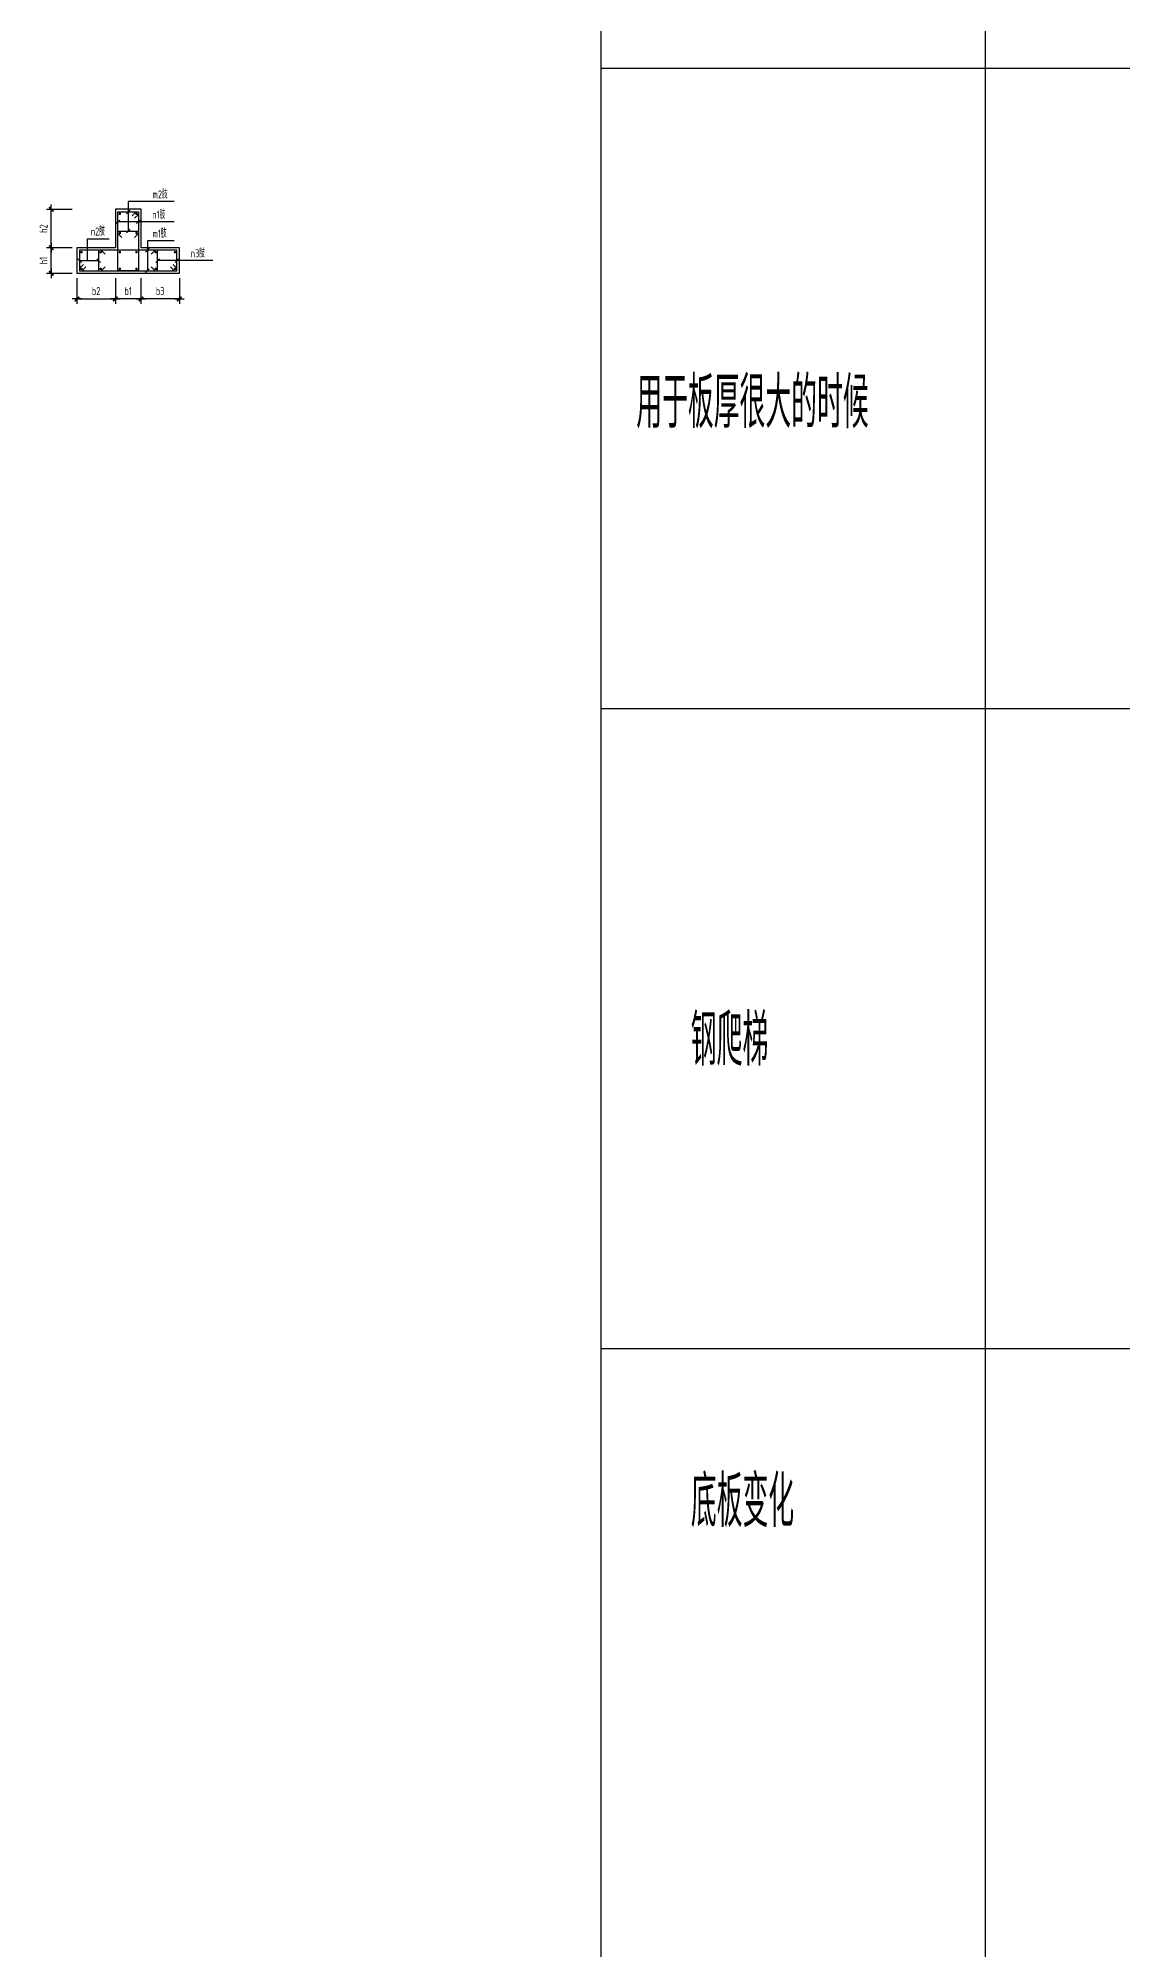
# Model space of a CAD drawing. Extents: x -469675 to 2400000, y -476501 to 2085364.
# Drawn here: x 525605 to 534072, y 455302 to 470235 of the extents above; entities that cross this region are included whole.
import ezdxf

# ---------------------------------------------------------------- set-up
doc = ezdxf.new("R2010")
doc.units = 0
doc.header["$LTSCALE"] = 1000
doc.header["$MEASUREMENT"] = 0
doc.layers.get('0').update_dxf_attribs({"linetype": 'CONTINUOUS', "lineweight": 20})
doc.layers.get('Defpoints').update_dxf_attribs({"linetype": 'CONTINUOUS'})
for name, color, linetype in [('C-DETAIL', 3, 'CONTINUOUS'), ('C-DETAIL_DIM', 3, 'CONTINUOUS'), ('C-DETAIL_REIN', 40, 'CONTINUOUS'), ('C-DETAIL_TEXT', 4, 'CONTINUOUS')]:
    doc.layers.add(name, color=color, linetype=linetype)
doc.layers.add('C-注释', color=30, linetype='CONTINUOUS', plot=False)
doc.styles.add('DIM_FONT', font='gbxwxt.shx', dxfattribs={"width": 0.7, "bigfont": 'gbhzfs.shx'})
doc.styles.add('GBSTYLE', font='gbxwxt.shx', dxfattribs={"width": 0.7, "bigfont": 'gbhzfs.shx'})
doc.dimstyles.new('XB DIMN25', dxfattribs={"dimscale": 0.25, "dimtxt": 250, "dimasz": 1, "dimexe": 150, "dimexo": 150, "dimgap": 120, "dimtad": 1, "dimdec": 0, "dimzin": 0, "dimdsep": 46, "dimtxsty": 'DIM_FONT', "dimblk": '_dimx', "dimcen": 0.09, "dimclrd": 3, "dimclre": 3, "dimclrt": 7, "dimazin": 0, "dimtfac": 1, "dimtdec": 0, "dimtix": 1, "dimtmove": 2, "dimatfit": 3, "dimldrblk": '_dimx', "dimfxl": 0, "dimtolj": 1, "dimtzin": 0, "dimarcsym": 0})

# ---------------------------------------------------------------- blocks, each defined once
blk = doc.blocks.new('_dimx')
blk.add_line((-150, 0), (150, 0))
at = {"const_width": 50}
blk.add_lwpolyline([(-70, -70), (70, 70)], dxfattribs=at)
blk = doc.blocks.new('*D1353')
at = {"layer": 'C-DETAIL_DIM', "color": 3, "lineweight": -2, "ltscale": 0.25, "transparency": 16777216}
for p, q in [((526207, 468361), (526207, 468161)), ((526407, 468361), (526407, 468161)), ((526407, 468198), (526208, 468198))]:
    blk.add_line(p, q, dxfattribs=at)
at = {"layer": 'Defpoints', "color": 0, "ltscale": 0.25, "transparency": 16777216}
for p in [(526207, 468398), (526407, 468398), (526207, 468198)]:
    blk.add_point(p, dxfattribs=at)
at = {"layer": 'C-DETAIL_DIM', "color": 3, "lineweight": -2, "ltscale": 0.25, "transparency": 16777216, "xscale": 0.25, "yscale": 0.25, "zscale": 0.25, "rotation": 180}
blk.add_blockref('_dimx', (526207, 468198), dxfattribs=at)
at = {"layer": 'C-DETAIL_DIM', "color": 3, "lineweight": -2, "ltscale": 0.25, "transparency": 16777216, "xscale": 0.25, "yscale": 0.25, "zscale": 0.25}
blk.add_blockref('_dimx', (526407, 468198), dxfattribs=at)
at = {"layer": 'C-DETAIL_DIM', "color": 7, "ltscale": 0.25, "transparency": 16777216, "insert": (526307, 468260), "char_height": 62.5, "attachment_point": 5, "style": 'DIM_FONT'}
blk.add_mtext('\\A1;b1', dxfattribs=at)
blk = doc.blocks.new('*D1354')
at = {"layer": 'C-DETAIL_DIM', "color": 3, "lineweight": -2, "ltscale": 0.25, "transparency": 16777216}
for p, q in [((526407, 468361), (526407, 468161)), ((526707, 468361), (526707, 468161)), ((526707, 468198), (526408, 468198))]:
    blk.add_line(p, q, dxfattribs=at)
at = {"layer": 'Defpoints', "color": 0, "ltscale": 0.25, "transparency": 16777216}
for p in [(526407, 468398), (526707, 468398), (526407, 468198)]:
    blk.add_point(p, dxfattribs=at)
at = {"layer": 'C-DETAIL_DIM', "color": 3, "lineweight": -2, "ltscale": 0.25, "transparency": 16777216, "xscale": 0.25, "yscale": 0.25, "zscale": 0.25, "rotation": 180}
blk.add_blockref('_dimx', (526407, 468198), dxfattribs=at)
at = {"layer": 'C-DETAIL_DIM', "color": 3, "lineweight": -2, "ltscale": 0.25, "transparency": 16777216, "xscale": 0.25, "yscale": 0.25, "zscale": 0.25}
blk.add_blockref('_dimx', (526707, 468198), dxfattribs=at)
at = {"layer": 'C-DETAIL_DIM', "color": 7, "ltscale": 0.25, "transparency": 16777216, "insert": (526557, 468260), "char_height": 62.5, "attachment_point": 5, "style": 'DIM_FONT'}
blk.add_mtext('\\A1;b3', dxfattribs=at)
blk = doc.blocks.new('*D1355')
at = {"layer": 'C-DETAIL_DIM', "color": 3, "lineweight": -2, "ltscale": 0.25, "transparency": 16777216}
for p, q in [((525870, 468898), (525670, 468898)), ((525707, 468599), (525707, 468898)), ((525870, 468598), (525670, 468598))]:
    blk.add_line(p, q, dxfattribs=at)
at = {"layer": 'Defpoints', "color": 0, "ltscale": 0.25, "transparency": 16777216}
for p in [(525707, 468898), (525907, 468898), (525907, 468598)]:
    blk.add_point(p, dxfattribs=at)
at = {"layer": 'C-DETAIL_DIM', "color": 3, "lineweight": -2, "ltscale": 0.25, "transparency": 16777216, "xscale": 0.25, "yscale": 0.25, "zscale": 0.25}
for p, rotation in [((525707, 468898), 90), ((525707, 468598), 270)]:
    blk.add_blockref('_dimx', p, dxfattribs=dict(at, rotation=rotation))
at = {"layer": 'C-DETAIL_DIM', "color": 7, "ltscale": 0.25, "transparency": 16777216, "insert": (525646, 468748), "char_height": 62.5, "attachment_point": 5, "rotation": 90, "style": 'DIM_FONT'}
blk.add_mtext('\\A1;h2', dxfattribs=at)
blk = doc.blocks.new('*D1356')
at = {"layer": 'C-DETAIL_DIM', "color": 3, "lineweight": -2, "ltscale": 0.25, "transparency": 16777216}
for p, q in [((525870, 468598), (525670, 468598)), ((525707, 468399), (525707, 468598)), ((525870, 468398), (525670, 468398))]:
    blk.add_line(p, q, dxfattribs=at)
at = {"layer": 'Defpoints', "color": 0, "ltscale": 0.25, "transparency": 16777216}
for p in [(525707, 468598), (525907, 468598), (525907, 468398)]:
    blk.add_point(p, dxfattribs=at)
at = {"layer": 'C-DETAIL_DIM', "color": 3, "lineweight": -2, "ltscale": 0.25, "transparency": 16777216, "xscale": 0.25, "yscale": 0.25, "zscale": 0.25}
for p, rotation in [((525707, 468598), 90), ((525707, 468398), 270)]:
    blk.add_blockref('_dimx', p, dxfattribs=dict(at, rotation=rotation))
at = {"layer": 'C-DETAIL_DIM', "color": 7, "ltscale": 0.25, "transparency": 16777216, "insert": (525646, 468498), "char_height": 62.5, "attachment_point": 5, "rotation": 90, "style": 'DIM_FONT'}
blk.add_mtext('\\A1;h1', dxfattribs=at)
blk = doc.blocks.new('*D1357')
at = {"layer": 'C-DETAIL_DIM', "color": 3, "lineweight": -2, "ltscale": 0.25, "transparency": 16777216}
for p, q in [((525907, 468361), (525907, 468161)), ((526207, 468361), (526207, 468161)), ((525908, 468198), (526207, 468198))]:
    blk.add_line(p, q, dxfattribs=at)
at = {"layer": 'Defpoints', "color": 0, "ltscale": 0.25, "transparency": 16777216}
for p in [(525907, 468398), (526207, 468398), (526207, 468198)]:
    blk.add_point(p, dxfattribs=at)
at = {"layer": 'C-DETAIL_DIM', "color": 3, "lineweight": -2, "ltscale": 0.25, "transparency": 16777216, "xscale": 0.25, "yscale": 0.25, "zscale": 0.25, "rotation": 180}
blk.add_blockref('_dimx', (525907, 468198), dxfattribs=at)
at = {"layer": 'C-DETAIL_DIM', "color": 3, "lineweight": -2, "ltscale": 0.25, "transparency": 16777216, "xscale": 0.25, "yscale": 0.25, "zscale": 0.25}
blk.add_blockref('_dimx', (526207, 468198), dxfattribs=at)
at = {"layer": 'C-DETAIL_DIM', "color": 7, "ltscale": 0.25, "transparency": 16777216, "insert": (526057, 468260), "char_height": 62.5, "attachment_point": 5, "style": 'DIM_FONT'}
blk.add_mtext('\\A1;b2', dxfattribs=at)

msp = doc.modelspace()

# ---------------------------------------------------------------- linework, layer by layer
at = {"layer": 'C-DETAIL', "ltscale": 0.25}
msp.add_lwpolyline([(526207.2735, 468898.4768), (526207.2735, 468598.4768), (525907.2735, 468598.4768), (525907.2735, 468398.4768), (526707.2735, 468398.4768), (526707.2735, 468598.4768), (526407.2735, 468598.4768), (526407.2735, 468898.4768), (526207.2735, 468898.4768)], dxfattribs=at)
at = {"layer": 'C-DETAIL_REIN', "ltscale": 0.25}
for p, q in [((526367.2735, 468878.4768), (526337.2735, 468848.4768)), ((526387.2735, 468858.4768), (526357.2735, 468828.4768)), ((526227.2735, 468728.4768), (526387.2735, 468728.4768)), ((526227.2735, 468708.4768), (526257.2735, 468678.4768)), ((526387.2735, 468708.4768), (526357.2735, 468678.4768)), ((525927.2735, 468438.4768), (525957.2735, 468468.4768)), ((525947.2735, 468418.4768), (525977.2735, 468448.4768)), ((526077.2735, 468418.4768), (526077.2735, 468578.4768)), ((526097.2735, 468578.4768), (526127.2735, 468548.4768)), ((526097.2735, 468418.4768), (526127.2735, 468448.4768)), ((526517.2735, 468578.4768), (526487.2735, 468548.4768)), ((526517.2735, 468418.4768), (526487.2735, 468448.4768)), ((526537.2735, 468418.4768), (526537.2735, 468578.4768)), ((526667.2735, 468418.4768), (526637.2735, 468448.4768)), ((526687.2735, 468438.4768), (526657.2735, 468468.4768))]:
    msp.add_line(p, q, dxfattribs=at)
for points in [[(526227.2735, 468878.4768), (526387.2735, 468878.4768), (526387.2735, 468418.4768), (526227.2735, 468418.4768)], [(525927.2735, 468578.4768), (525927.2735, 468418.4768), (526687.2735, 468418.4768), (526687.2735, 468578.4768)]]:
    msp.add_lwpolyline(points, close=True, dxfattribs=at)
at = {"layer": 'C-DETAIL_REIN', "ltscale": 0.25, "const_width": 10}
for points in [[(526247.2735, 468863.4768, 1), (526237.2735, 468863.4768, 1)], [(526367.2735, 468863.4768, -1), (526377.2735, 468863.4768, -1)], [(526247.2735, 468713.4768, 1), (526237.2735, 468713.4768, 1)], [(526367.2735, 468713.4768, -1), (526377.2735, 468713.4768, -1)], [(525942.2735, 468558.4768, -1), (525942.2735, 468568.4768, -1)], [(525942.2735, 468438.4768, 1), (525942.2735, 468428.4768, 1)], [(526092.2735, 468558.4768, -1), (526092.2735, 468568.4768, -1)], [(526092.2735, 468438.4768, 1), (526092.2735, 468428.4768, 1)], [(526242.2735, 468558.4768, -1), (526242.2735, 468568.4768, -1)], [(526242.2735, 468438.4768, 1), (526242.2735, 468428.4768, 1)], [(526247.2735, 468433.4768, -1), (526237.2735, 468433.4768, -1)], [(526372.2735, 468558.4768, -1), (526372.2735, 468568.4768, -1)], [(526367.2735, 468433.4768, 1), (526377.2735, 468433.4768, 1)], [(526522.2735, 468558.4768, 1), (526522.2735, 468568.4768, 1)], [(526522.2735, 468438.4768, -1), (526522.2735, 468428.4768, -1)], [(526672.2735, 468558.4768, 1), (526672.2735, 468568.4768, 1)], [(526672.2735, 468438.4768, -1), (526672.2735, 468428.4768, -1)]]:
    msp.add_lwpolyline(points, format="xyb", close=True, dxfattribs=at)
at = {"layer": 'C-DETAIL_TEXT', "ltscale": 0.25}
for p, q in [((526293.1313, 468864.3346), (526321.4156, 468892.6189)), ((526666.8492, 468958.4768), (526307.2735, 468958.4768)), ((526307.2735, 468958.4768), (526307.2735, 468728.4768)), ((526213.1313, 468786.726), (526241.4156, 468815.0102)), ((526666.8492, 468800.8681), (526227.2735, 468800.8681)), ((526293.1313, 468714.3346), (526321.4156, 468742.6189)), ((526373.1313, 468786.726), (526401.4156, 468815.0102)), ((525988.1103, 468668.4889), (526157.6074, 468668.4889)), ((525988.1103, 468668.4889), (525988.1103, 468498.4768)), ((526443.1313, 468564.3346), (526471.4156, 468592.6189)), ((526666.8492, 468652.9624), (526457.2735, 468652.9624)), ((526457.2735, 468652.9624), (526457.2735, 468418.4768)), ((525941.4156, 468484.3346), (525913.1313, 468512.6189)), ((525927.2735, 468498.4768), (526077.2735, 468498.4768)), ((526091.4156, 468484.3346), (526063.1313, 468512.6189)), ((526523.1313, 468484.3346), (526551.4156, 468512.6189)), ((526966.8492, 468498.4768), (526537.2735, 468498.4768)), ((526673.1313, 468484.3346), (526701.4156, 468512.6189)), ((526443.1313, 468404.3346), (526471.4156, 468432.6189))]:
    msp.add_line(p, q, dxfattribs=at)
at = {"layer": 'C-注释', "ltscale": 0.25}
for p, q in [((533000, 440000), (533000, 500000)), ((530000, 470000), (558000, 470000)), ((530000, 465000), (558000, 465000)), ((530000, 460000), (558000, 460000))]:
    msp.add_line(p, q, dxfattribs=at)
msp.add_lwpolyline([(530000, 500000), (558000, 500000), (558000, 440000), (530000, 440000)], close=True, dxfattribs=at)

# ---------------------------------------------------------------- texts
at = {"layer": 'C-DETAIL_TEXT', "ltscale": 0.25, "style": 'GBSTYLE', "width": 0.7}
for s, rotation, p in [('m2肢', 359.99999995, (526495.7179, 468983.4768)), ('n1肢', 359.99999995, (526495.7179, 468825.8681)), ('n2肢', 0.00000005, (526015.7768, 468693.4889)), ('m1肢', 359.99999995, (526495.7179, 468677.9624)), ('n3肢', 359.99999995, (526795.7179, 468523.4768))]:
    msp.add_text(s, height=62.5, rotation=rotation, dxfattribs=at).set_placement(p)
at = {"layer": 'C-注释', "ltscale": 0.25, "style": 'GBSTYLE', "width": 0.7}
for s, p in [('用于板厚很大的时候', (530273.9032, 467189.2426)), ('钢爬梯', (530700, 462209.4658)), ('底板变化', (530700, 458605.6712))]:
    msp.add_text(s, height=400, rotation=0.00000003, dxfattribs=at).set_placement(p)

# ---------------------------------------------------------------- dimensions: what is measured, and where the dimension line sits
at = {"layer": 'C-DETAIL_DIM', "ltscale": 0.25}
for base, p1, p2, angle, text, picture, middle in [((525707.2735, 468898.4768), (525907.2735, 468598.4768), (525907.2735, 468898.4768), 90, 'h2', '*D1355', (525646.0235, 468748.4768)), ((525707.2735, 468598.4768), (525907.2735, 468398.4768), (525907.2735, 468598.4768), 90, 'h1', '*D1356', (525646.0235, 468498.4768)), ((526207.2735, 468198.4768), (526407.2735, 468398.4768), (526207.2735, 468398.4768), 180, 'b1', '*D1353', (526307.2735, 468259.7268)), ((526407.2735, 468198.4768), (526707.2735, 468398.4768), (526407.2735, 468398.4768), 180, 'b3', '*D1354', (526557.2735, 468259.7268))]:
    dim = msp.add_linear_dim(base=base, p1=p1, p2=p2, angle=angle, text=text, dimstyle='XB DIMN25', dxfattribs=at)
    dim.commit()
    dim.dimension.update_dxf_attribs({"geometry": picture, "text_midpoint": middle})
dim = msp.add_linear_dim(base=(526207.2735, 468198.4768), p1=(525907.2735, 468398.4768), p2=(526207.2735, 468398.4768), text='b2', dimstyle='XB DIMN25', dxfattribs=at)
dim.commit()
dim.dimension.update_dxf_attribs({"geometry": '*D1357', "text_midpoint": (526057.2735, 468259.7268)})

doc.saveas('drawing.dxf')
